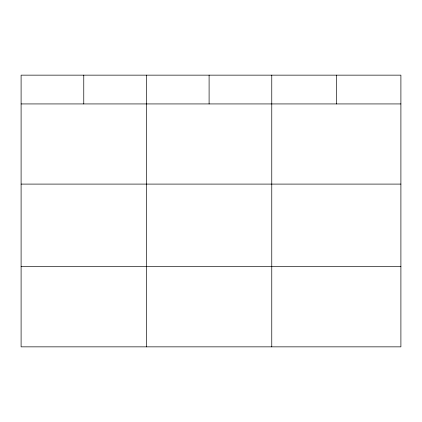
<?xml version="1.0" encoding="UTF-8"?>
<svg xmlns="http://www.w3.org/2000/svg" width="422" height="422" viewBox="0 0 422 422"><rect width="100%" height="100%" fill="white"/><g stroke="black" fill="none" stroke-linecap="round" stroke-linejoin="round"><path stroke-width="0.63" d="M400.9 184.097L400.9 75.148L21.1 75.148L21.1 346.852L400.9 346.852L400.9 184.097L21.1 184.097M21.1 103.933L400.9 103.933M21.1 266.688L400.9 266.688M336.334 75.148L336.334 103.933M271.768 75.148L271.768 346.852M209.101 75.148L209.101 103.933M146.434 75.148L146.434 346.852M83.767 75.148L83.767 103.933"/></g></svg>
